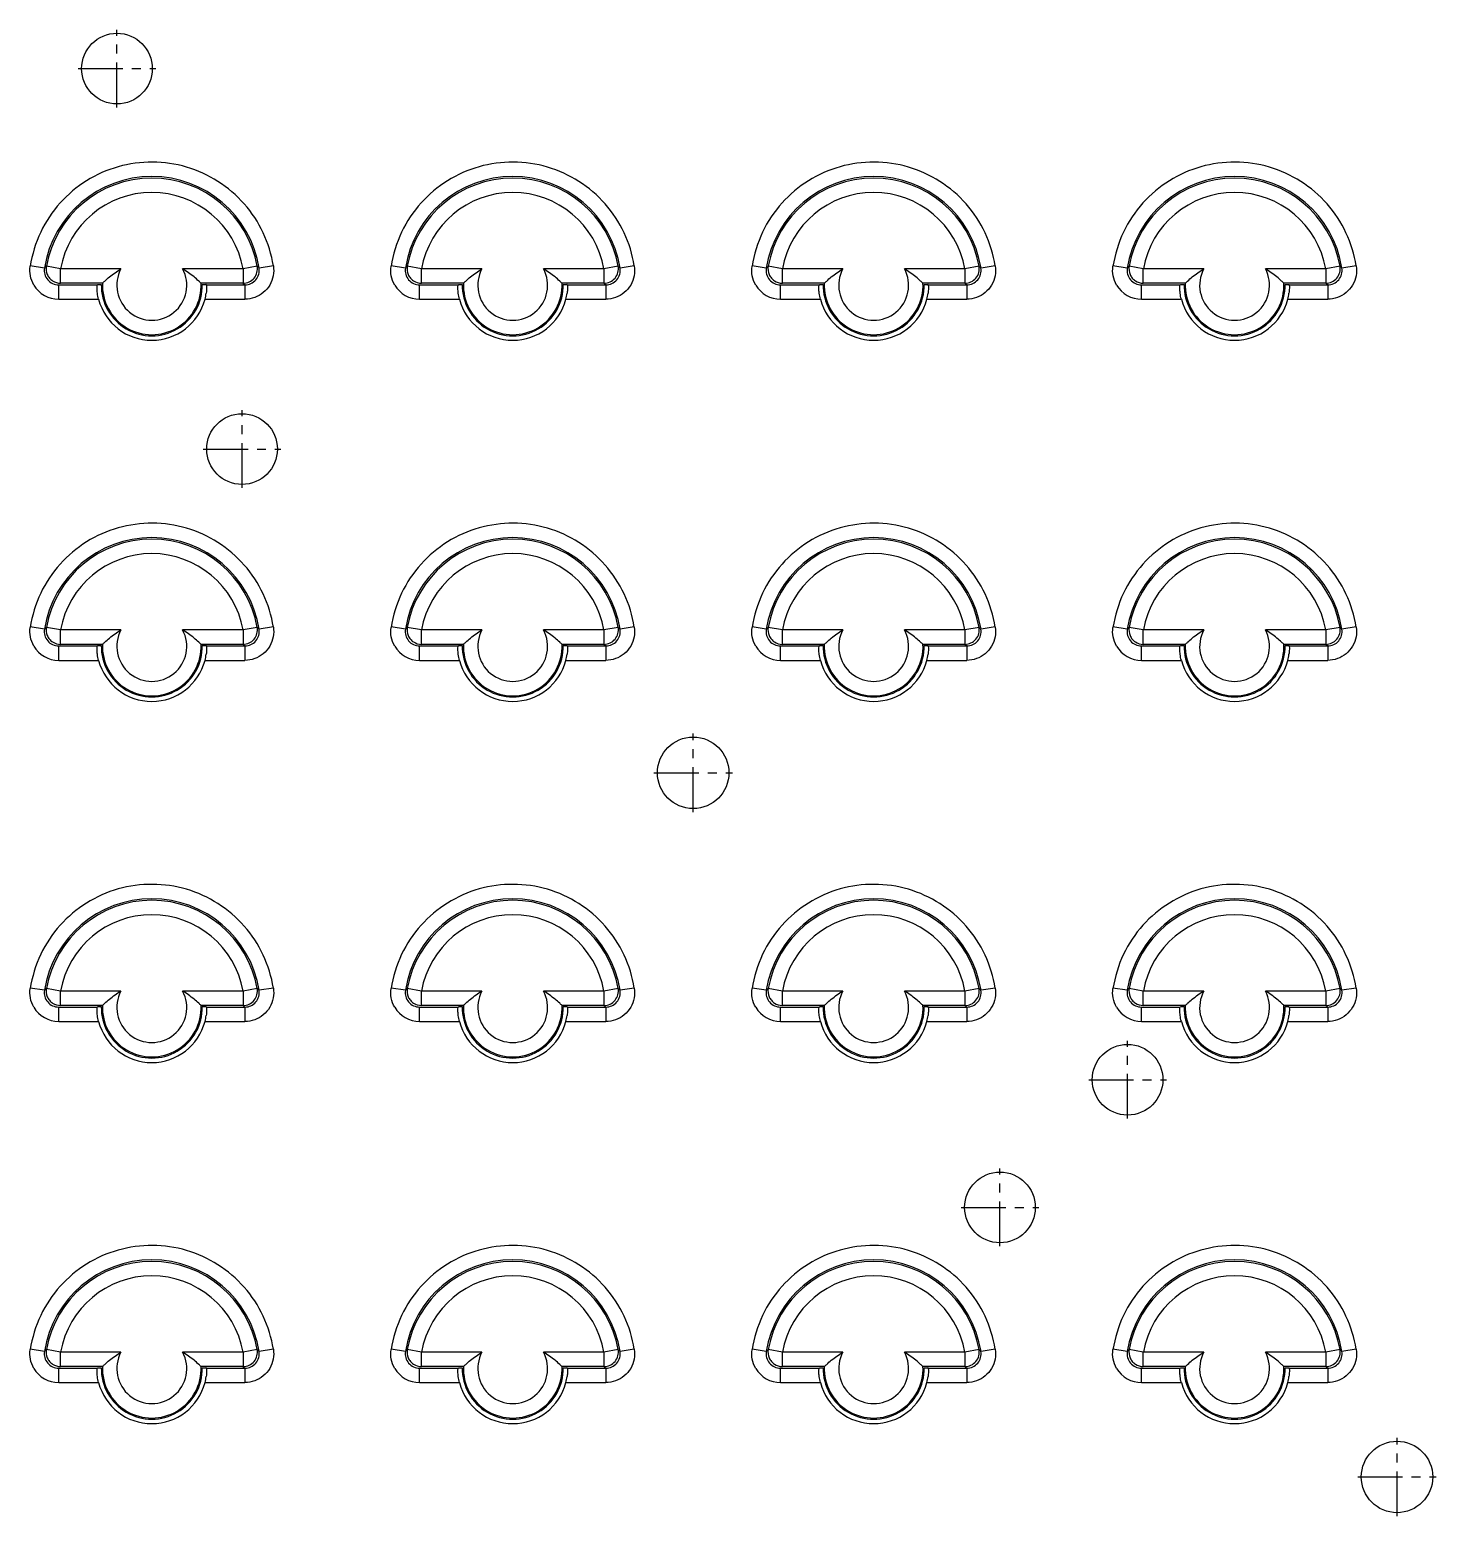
# Model space of a CAD drawing. Header units: millimetres. Extents: x 2151 to 2806, y 681 to 1136.
# Drawn here: x 2532.08 to 2571.05, y 880.51 to 921.67 of the extents above; entities that cross this region are included whole.
import ezdxf

# ---------------------------------------------------------------- set-up
doc = ezdxf.new("R2010")
doc.units = ezdxf.units.MM
doc.linetypes.add('CENTER', pattern=[50.8, 31.75, -6.35, 6.35, -6.35])

msp = doc.modelspace()

# ---------------------------------------------------------------- linework, layer by layer
at = {"color": 1, "linetype": 'CENTER', "ltscale": 0.039162}
for p, q in [((2534.498, 919.519), (2534.498, 921.673)), ((2533.421, 920.596), (2535.575, 920.596)), ((2537.963, 908.983), (2537.963, 911.137)), ((2536.886, 910.06), (2539.04, 910.06)), ((2550.463, 900.007), (2550.463, 902.184)), ((2549.374, 901.096), (2551.551, 901.096)), ((2562.498, 891.519), (2562.498, 893.673)), ((2561.421, 892.596), (2563.575, 892.596)), ((2558.963, 887.983), (2558.963, 890.137)), ((2557.886, 889.06), (2560.04, 889.06)), ((2569.963, 880.507), (2569.963, 882.684)), ((2568.874, 881.596), (2571.051, 881.596))]:
    msp.add_line(p, q, dxfattribs=at)
at = {"color": 7, "linetype": 'Continuous'}
for p, q in [((2532.489, 915.072), (2532.094, 915.136)), ((2532.934, 915.052), (2532.541, 915.123)), ((2538.385, 915.123), (2537.991, 915.052)), ((2538.831, 915.136), (2538.437, 915.072)), ((2542.489, 915.072), (2542.094, 915.136)), ((2542.934, 915.052), (2542.541, 915.123)), ((2548.385, 915.123), (2547.991, 915.052)), ((2548.831, 915.136), (2548.437, 915.072)), ((2552.489, 915.072), (2552.094, 915.136)), ((2552.934, 915.052), (2552.541, 915.123)), ((2558.385, 915.123), (2557.991, 915.052)), ((2558.831, 915.136), (2558.437, 915.072)), ((2562.489, 915.072), (2562.094, 915.136)), ((2562.934, 915.052), (2562.541, 915.123)), ((2568.385, 915.123), (2567.991, 915.052)), ((2568.831, 915.136), (2568.437, 915.072)), ((2532.934, 914.652), (2532.934, 915.052)), ((2534.608, 915.052), (2532.934, 915.052)), ((2537.99, 915.052), (2536.317, 915.052)), ((2537.991, 915.052), (2537.991, 914.652)), ((2542.934, 914.652), (2542.934, 915.052)), ((2544.608, 915.052), (2542.934, 915.052)), ((2547.99, 915.052), (2546.317, 915.052)), ((2547.991, 915.052), (2547.991, 914.652)), ((2552.934, 914.652), (2552.934, 915.052)), ((2554.608, 915.052), (2552.934, 915.052)), ((2557.99, 915.052), (2556.317, 915.052)), ((2557.991, 915.052), (2557.991, 914.652)), ((2562.934, 914.652), (2562.934, 915.052)), ((2564.608, 915.052), (2562.934, 915.052)), ((2567.99, 915.052), (2566.317, 915.052)), ((2567.991, 915.052), (2567.991, 914.652)), ((2532.883, 914.21), (2532.883, 914.609)), ((2532.883, 914.609), (2533.952, 914.609)), ((2534.096, 914.652), (2532.934, 914.652)), ((2533.963, 914.62), (2534.063, 914.62)), ((2537.991, 914.652), (2536.83, 914.652)), ((2536.862, 914.62), (2536.962, 914.62)), ((2536.974, 914.609), (2538.042, 914.609)), ((2538.042, 914.609), (2538.042, 914.21)), ((2542.883, 914.21), (2542.883, 914.609)), ((2542.883, 914.609), (2543.952, 914.609)), ((2544.096, 914.652), (2542.934, 914.652)), ((2543.963, 914.62), (2544.063, 914.62)), ((2547.991, 914.652), (2546.83, 914.652)), ((2546.862, 914.62), (2546.962, 914.62)), ((2546.974, 914.609), (2548.042, 914.609)), ((2548.042, 914.609), (2548.042, 914.21)), ((2552.883, 914.21), (2552.883, 914.609)), ((2552.883, 914.609), (2553.952, 914.609)), ((2554.096, 914.652), (2552.934, 914.652)), ((2553.963, 914.62), (2554.063, 914.62)), ((2557.991, 914.652), (2556.83, 914.652)), ((2556.862, 914.62), (2556.962, 914.62)), ((2556.974, 914.609), (2558.042, 914.609)), ((2558.042, 914.609), (2558.042, 914.21)), ((2562.883, 914.21), (2562.883, 914.609)), ((2562.883, 914.609), (2563.952, 914.609)), ((2564.096, 914.652), (2562.934, 914.652)), ((2563.963, 914.62), (2564.063, 914.62)), ((2567.991, 914.652), (2566.83, 914.652)), ((2566.862, 914.62), (2566.962, 914.62)), ((2566.974, 914.609), (2568.042, 914.609)), ((2568.042, 914.609), (2568.042, 914.21)), ((2532.883, 914.21), (2533.988, 914.21)), ((2536.937, 914.21), (2538.042, 914.21)), ((2542.883, 914.21), (2543.988, 914.21)), ((2546.937, 914.21), (2548.042, 914.21)), ((2552.883, 914.21), (2553.988, 914.21)), ((2556.937, 914.21), (2558.042, 914.21)), ((2562.883, 914.21), (2563.988, 914.21)), ((2566.937, 914.21), (2568.042, 914.21)), ((2532.489, 905.072), (2532.094, 905.136)), ((2532.934, 905.052), (2532.541, 905.123)), ((2532.934, 904.652), (2532.934, 905.052)), ((2534.608, 905.052), (2532.934, 905.052)), ((2537.99, 905.052), (2536.317, 905.052)), ((2538.385, 905.123), (2537.991, 905.052)), ((2537.991, 905.052), (2537.991, 904.652)), ((2538.831, 905.136), (2538.437, 905.072)), ((2542.489, 905.072), (2542.094, 905.136)), ((2542.934, 905.052), (2542.541, 905.123)), ((2542.934, 904.652), (2542.934, 905.052)), ((2544.608, 905.052), (2542.934, 905.052)), ((2547.99, 905.052), (2546.317, 905.052)), ((2548.385, 905.123), (2547.991, 905.052)), ((2547.991, 905.052), (2547.991, 904.652)), ((2548.831, 905.136), (2548.437, 905.072)), ((2552.489, 905.072), (2552.094, 905.136)), ((2552.934, 905.052), (2552.541, 905.123)), ((2552.934, 904.652), (2552.934, 905.052)), ((2554.608, 905.052), (2552.934, 905.052)), ((2557.99, 905.052), (2556.317, 905.052)), ((2558.385, 905.123), (2557.991, 905.052)), ((2557.991, 905.052), (2557.991, 904.652)), ((2558.831, 905.136), (2558.437, 905.072)), ((2562.489, 905.072), (2562.094, 905.136)), ((2562.934, 905.052), (2562.541, 905.123)), ((2562.934, 904.652), (2562.934, 905.052)), ((2564.608, 905.052), (2562.934, 905.052)), ((2567.99, 905.052), (2566.317, 905.052)), ((2568.385, 905.123), (2567.991, 905.052)), ((2567.991, 905.052), (2567.991, 904.652)), ((2568.831, 905.136), (2568.437, 905.072)), ((2532.883, 904.21), (2532.883, 904.609)), ((2532.883, 904.609), (2533.952, 904.609)), ((2534.096, 904.652), (2532.934, 904.652)), ((2533.963, 904.62), (2534.063, 904.62)), ((2537.991, 904.652), (2536.83, 904.652)), ((2536.862, 904.62), (2536.962, 904.62)), ((2536.974, 904.609), (2538.042, 904.609)), ((2538.042, 904.609), (2538.042, 904.21)), ((2542.883, 904.21), (2542.883, 904.609)), ((2542.883, 904.609), (2543.952, 904.609)), ((2544.096, 904.652), (2542.934, 904.652)), ((2543.963, 904.62), (2544.063, 904.62)), ((2547.991, 904.652), (2546.83, 904.652)), ((2546.862, 904.62), (2546.962, 904.62)), ((2546.974, 904.609), (2548.042, 904.609)), ((2548.042, 904.609), (2548.042, 904.21)), ((2552.883, 904.21), (2552.883, 904.609)), ((2552.883, 904.609), (2553.952, 904.609)), ((2554.096, 904.652), (2552.934, 904.652)), ((2553.963, 904.62), (2554.063, 904.62)), ((2557.991, 904.652), (2556.83, 904.652)), ((2556.862, 904.62), (2556.962, 904.62)), ((2556.974, 904.609), (2558.042, 904.609)), ((2558.042, 904.609), (2558.042, 904.21)), ((2562.883, 904.21), (2562.883, 904.609)), ((2562.883, 904.609), (2563.952, 904.609)), ((2564.096, 904.652), (2562.934, 904.652)), ((2563.963, 904.62), (2564.063, 904.62)), ((2567.991, 904.652), (2566.83, 904.652)), ((2566.862, 904.62), (2566.962, 904.62)), ((2566.974, 904.609), (2568.042, 904.609)), ((2568.042, 904.609), (2568.042, 904.21)), ((2532.883, 904.21), (2533.988, 904.21)), ((2536.937, 904.21), (2538.042, 904.21)), ((2542.883, 904.21), (2543.988, 904.21)), ((2546.937, 904.21), (2548.042, 904.21)), ((2552.883, 904.21), (2553.988, 904.21)), ((2556.937, 904.21), (2558.042, 904.21)), ((2562.883, 904.21), (2563.988, 904.21)), ((2566.937, 904.21), (2568.042, 904.21)), ((2532.489, 895.072), (2532.094, 895.136)), ((2532.934, 895.052), (2532.541, 895.123)), ((2532.934, 894.652), (2532.934, 895.052)), ((2534.608, 895.052), (2532.934, 895.052)), ((2537.99, 895.052), (2536.317, 895.052)), ((2538.385, 895.123), (2537.991, 895.052)), ((2537.991, 895.052), (2537.991, 894.652)), ((2538.831, 895.136), (2538.437, 895.072)), ((2542.489, 895.072), (2542.094, 895.136)), ((2542.934, 895.052), (2542.541, 895.123)), ((2542.934, 894.652), (2542.934, 895.052)), ((2544.608, 895.052), (2542.934, 895.052)), ((2547.99, 895.052), (2546.317, 895.052)), ((2548.385, 895.123), (2547.991, 895.052)), ((2547.991, 895.052), (2547.991, 894.652)), ((2548.831, 895.136), (2548.437, 895.072)), ((2552.489, 895.072), (2552.094, 895.136)), ((2552.934, 895.052), (2552.541, 895.123)), ((2552.934, 894.652), (2552.934, 895.052)), ((2554.608, 895.052), (2552.934, 895.052)), ((2557.99, 895.052), (2556.317, 895.052)), ((2558.385, 895.123), (2557.991, 895.052)), ((2557.991, 895.052), (2557.991, 894.652)), ((2558.831, 895.136), (2558.437, 895.072)), ((2562.489, 895.072), (2562.094, 895.136)), ((2562.934, 895.052), (2562.541, 895.123)), ((2562.934, 894.652), (2562.934, 895.052)), ((2564.608, 895.052), (2562.934, 895.052)), ((2567.99, 895.052), (2566.317, 895.052)), ((2568.385, 895.123), (2567.991, 895.052)), ((2567.991, 895.052), (2567.991, 894.652)), ((2568.831, 895.136), (2568.437, 895.072)), ((2532.883, 894.21), (2532.883, 894.609)), ((2532.883, 894.609), (2533.952, 894.609)), ((2534.096, 894.652), (2532.934, 894.652)), ((2533.963, 894.62), (2534.063, 894.62)), ((2537.991, 894.652), (2536.83, 894.652)), ((2536.862, 894.62), (2536.962, 894.62)), ((2536.974, 894.609), (2538.042, 894.609)), ((2538.042, 894.609), (2538.042, 894.21)), ((2542.883, 894.21), (2542.883, 894.609)), ((2542.883, 894.609), (2543.952, 894.609)), ((2544.096, 894.652), (2542.934, 894.652)), ((2543.963, 894.62), (2544.063, 894.62)), ((2547.991, 894.652), (2546.83, 894.652)), ((2546.862, 894.62), (2546.962, 894.62)), ((2546.974, 894.609), (2548.042, 894.609)), ((2548.042, 894.609), (2548.042, 894.21)), ((2552.883, 894.21), (2552.883, 894.609)), ((2552.883, 894.609), (2553.952, 894.609)), ((2554.096, 894.652), (2552.934, 894.652)), ((2553.963, 894.62), (2554.063, 894.62)), ((2557.991, 894.652), (2556.83, 894.652)), ((2556.862, 894.62), (2556.962, 894.62)), ((2556.974, 894.609), (2558.042, 894.609)), ((2558.042, 894.609), (2558.042, 894.21)), ((2562.883, 894.21), (2562.883, 894.609)), ((2562.883, 894.609), (2563.952, 894.609)), ((2564.096, 894.652), (2562.934, 894.652)), ((2563.963, 894.62), (2564.063, 894.62)), ((2567.991, 894.652), (2566.83, 894.652)), ((2566.862, 894.62), (2566.962, 894.62)), ((2566.974, 894.609), (2568.042, 894.609)), ((2568.042, 894.609), (2568.042, 894.21)), ((2532.883, 894.21), (2533.988, 894.21)), ((2536.937, 894.21), (2538.042, 894.21)), ((2542.883, 894.21), (2543.988, 894.21)), ((2546.937, 894.21), (2548.042, 894.21)), ((2552.883, 894.21), (2553.988, 894.21)), ((2556.937, 894.21), (2558.042, 894.21)), ((2562.883, 894.21), (2563.988, 894.21)), ((2566.937, 894.21), (2568.042, 894.21)), ((2532.489, 885.072), (2532.094, 885.136)), ((2532.934, 885.052), (2532.541, 885.123)), ((2538.385, 885.123), (2537.991, 885.052)), ((2538.831, 885.136), (2538.437, 885.072)), ((2542.489, 885.072), (2542.094, 885.136)), ((2542.934, 885.052), (2542.541, 885.123)), ((2548.385, 885.123), (2547.991, 885.052)), ((2548.831, 885.136), (2548.437, 885.072)), ((2552.489, 885.072), (2552.094, 885.136)), ((2552.934, 885.052), (2552.541, 885.123)), ((2558.385, 885.123), (2557.991, 885.052)), ((2558.831, 885.136), (2558.437, 885.072)), ((2562.489, 885.072), (2562.094, 885.136)), ((2562.934, 885.052), (2562.541, 885.123)), ((2568.385, 885.123), (2567.991, 885.052)), ((2568.831, 885.136), (2568.437, 885.072)), ((2532.934, 884.652), (2532.934, 885.052)), ((2534.608, 885.052), (2532.934, 885.052)), ((2534.096, 884.652), (2532.934, 884.652)), ((2537.99, 885.052), (2536.317, 885.052)), ((2537.991, 884.652), (2536.83, 884.652)), ((2537.991, 885.052), (2537.991, 884.652)), ((2542.934, 884.652), (2542.934, 885.052)), ((2544.608, 885.052), (2542.934, 885.052)), ((2544.096, 884.652), (2542.934, 884.652)), ((2547.99, 885.052), (2546.317, 885.052)), ((2547.991, 884.652), (2546.83, 884.652)), ((2547.991, 885.052), (2547.991, 884.652)), ((2552.934, 884.652), (2552.934, 885.052)), ((2554.608, 885.052), (2552.934, 885.052)), ((2554.096, 884.652), (2552.934, 884.652)), ((2557.99, 885.052), (2556.317, 885.052)), ((2557.991, 884.652), (2556.83, 884.652)), ((2557.991, 885.052), (2557.991, 884.652)), ((2562.934, 884.652), (2562.934, 885.052)), ((2564.608, 885.052), (2562.934, 885.052)), ((2564.096, 884.652), (2562.934, 884.652)), ((2567.99, 885.052), (2566.317, 885.052)), ((2567.991, 884.652), (2566.83, 884.652)), ((2567.991, 885.052), (2567.991, 884.652)), ((2532.883, 884.21), (2532.883, 884.609)), ((2532.883, 884.609), (2533.952, 884.609)), ((2533.963, 884.62), (2534.063, 884.62)), ((2536.862, 884.62), (2536.962, 884.62)), ((2536.974, 884.609), (2538.042, 884.609)), ((2538.042, 884.609), (2538.042, 884.21)), ((2542.883, 884.21), (2542.883, 884.609)), ((2542.883, 884.609), (2543.952, 884.609)), ((2543.963, 884.62), (2544.063, 884.62)), ((2546.862, 884.62), (2546.962, 884.62)), ((2546.974, 884.609), (2548.042, 884.609)), ((2548.042, 884.609), (2548.042, 884.21)), ((2552.883, 884.21), (2552.883, 884.609)), ((2552.883, 884.609), (2553.952, 884.609)), ((2553.963, 884.62), (2554.063, 884.62)), ((2556.862, 884.62), (2556.962, 884.62)), ((2556.974, 884.609), (2558.042, 884.609)), ((2558.042, 884.609), (2558.042, 884.21)), ((2562.883, 884.21), (2562.883, 884.609)), ((2562.883, 884.609), (2563.952, 884.609)), ((2563.963, 884.62), (2564.063, 884.62)), ((2566.862, 884.62), (2566.962, 884.62)), ((2566.974, 884.609), (2568.042, 884.609)), ((2568.042, 884.609), (2568.042, 884.21)), ((2532.883, 884.21), (2533.988, 884.21)), ((2536.937, 884.21), (2538.042, 884.21)), ((2542.883, 884.21), (2543.988, 884.21)), ((2546.937, 884.21), (2548.042, 884.21)), ((2552.883, 884.21), (2553.988, 884.21)), ((2556.937, 884.21), (2558.042, 884.21)), ((2562.883, 884.21), (2563.988, 884.21)), ((2566.937, 884.21), (2568.042, 884.21))]:
    msp.add_line(p, q, dxfattribs=at)
for centre in [(2534.498, 920.596), (2537.963, 910.06), (2562.498, 892.596), (2558.963, 889.06)]:
    msp.add_circle(centre, 0.979, dxfattribs=at)
at = {"color": 3, "linetype": 'Continuous'}
for centre in [(2550.463, 901.096), (2569.963, 881.596)]:
    msp.add_circle(centre, 0.99, dxfattribs=at)
at = {"color": 7, "linetype": 'Continuous'}
for centre, radius, start, end in [((2535.463, 914.596), 3.012, 9.1024, 170.8976), ((2545.463, 914.596), 3.012, 9.1024, 170.8976), ((2555.463, 914.596), 3.012, 9.1024, 170.8976), ((2565.463, 914.596), 3.012, 9.1024, 170.8976), ((2535.463, 914.596), 2.969, 10.2257, 169.7742), ((2545.463, 914.596), 2.969, 10.2257, 169.7742), ((2555.463, 914.596), 2.969, 10.2257, 169.7742), ((2565.463, 914.596), 2.969, 10.2257, 169.7742), ((2535.463, 914.596), 2.569, 10.2285, 169.7732), ((2545.463, 914.596), 2.569, 10.2285, 169.7732), ((2555.463, 914.596), 2.569, 10.2285, 169.7732), ((2565.463, 914.596), 2.569, 10.2285, 169.7732), ((2537.946, 909.504), 7.797, 133.8922, 134.426), ((2537.99, 915.053), 0.4, 270.104, 10.1219), ((2533.102, 909.63), 7.621, 45.5706, 46.1167), ((2547.946, 909.504), 7.797, 133.8922, 134.426), ((2547.99, 915.053), 0.4, 270.104, 10.1219), ((2543.102, 909.63), 7.621, 45.5706, 46.1167), ((2557.946, 909.504), 7.797, 133.8922, 134.426), ((2557.99, 915.053), 0.4, 270.104, 10.1219), ((2553.102, 909.63), 7.621, 45.5706, 46.1167), ((2567.946, 909.504), 7.797, 133.8922, 134.426), ((2567.99, 915.053), 0.4, 270.104, 10.1219), ((2563.102, 909.63), 7.621, 45.5706, 46.1167), ((2532.882, 915.008), 0.399, 170.8764, 270.1536), ((2535.463, 914.596), 0.968, 151.8984, 28.1016), ((2538.043, 915.008), 0.399, 269.8554, 9.2464), ((2542.882, 915.008), 0.399, 170.8764, 270.1536), ((2545.463, 914.596), 0.968, 151.8984, 28.1016), ((2548.043, 915.008), 0.399, 269.8554, 9.2464), ((2552.882, 915.008), 0.399, 170.8764, 270.1536), ((2555.463, 914.596), 0.968, 151.8984, 28.1016), ((2558.043, 915.008), 0.399, 269.8554, 9.2464), ((2562.882, 915.008), 0.399, 170.8764, 270.1536), ((2565.463, 914.596), 0.968, 151.8984, 28.1016), ((2568.043, 915.008), 0.399, 269.8554, 9.2464), ((2532.884, 915.01), 0.8, 210.5745, 269.9782), ((2535.463, 914.596), 1.4, 178.9995, 1.0005), ((2535.463, 914.596), 1.368, 177.6389, 2.3611), ((2535.662, 914.545), 1.319, 345.2528, 352.688), ((2533.995, 911.604), 4.232, 45.2554, 45.4667), ((2533.525, 909.31), 6.963, 49.5552, 50.1022), ((2542.884, 915.01), 0.8, 210.5745, 269.9782), ((2545.463, 914.596), 1.4, 178.9995, 1.0005), ((2545.463, 914.596), 1.368, 177.6389, 2.3611), ((2545.662, 914.545), 1.319, 345.2528, 352.688), ((2543.995, 911.604), 4.232, 45.2554, 45.4667), ((2543.525, 909.31), 6.963, 49.5552, 50.1022), ((2552.884, 915.01), 0.8, 210.5745, 269.9782), ((2555.463, 914.596), 1.4, 178.9995, 1.0005), ((2555.463, 914.596), 1.368, 177.6389, 2.3611), ((2555.662, 914.545), 1.319, 345.2528, 352.688), ((2553.995, 911.604), 4.232, 45.2554, 45.4667), ((2553.525, 909.31), 6.963, 49.5552, 50.1022), ((2562.884, 915.01), 0.8, 210.5745, 269.9782), ((2565.463, 914.596), 1.4, 178.9995, 1.0005), ((2565.463, 914.596), 1.368, 177.6389, 2.3611), ((2565.662, 914.545), 1.319, 345.2528, 352.688), ((2563.995, 911.604), 4.232, 45.2554, 45.4667), ((2563.525, 909.31), 6.963, 49.5552, 50.1022), ((2535.463, 914.596), 1.524, 194.6781, 345.3219), ((2545.463, 914.596), 1.524, 194.6781, 345.3219), ((2555.463, 914.596), 1.524, 194.6781, 345.3219), ((2565.463, 914.596), 1.524, 194.6781, 345.3219), ((2535.463, 904.596), 3.012, 9.1024, 170.8976), ((2535.463, 904.596), 2.969, 10.2257, 169.7742), ((2545.463, 904.596), 3.012, 9.1024, 170.8976), ((2545.463, 904.596), 2.969, 10.2257, 169.7742), ((2555.463, 904.596), 3.012, 9.1024, 170.8976), ((2555.463, 904.596), 2.969, 10.2257, 169.7742), ((2565.463, 904.596), 3.012, 9.1024, 170.8976), ((2565.463, 904.596), 2.969, 10.2257, 169.7742), ((2535.463, 904.596), 2.569, 10.2285, 169.7732), ((2545.463, 904.596), 2.569, 10.2285, 169.7732), ((2555.463, 904.596), 2.569, 10.2285, 169.7732), ((2565.463, 904.596), 2.569, 10.2285, 169.7732), ((2532.882, 905.008), 0.399, 170.8764, 270.1536), ((2537.946, 899.504), 7.797, 133.8922, 134.426), ((2535.463, 904.596), 0.968, 151.8984, 28.1016), ((2537.99, 905.053), 0.4, 270.104, 10.1219), ((2538.043, 905.008), 0.399, 269.8554, 9.2464), ((2533.102, 899.63), 7.621, 45.5706, 46.1167), ((2542.882, 905.008), 0.399, 170.8764, 270.1536), ((2547.946, 899.504), 7.797, 133.8922, 134.426), ((2545.463, 904.596), 0.968, 151.8984, 28.1016), ((2547.99, 905.053), 0.4, 270.104, 10.1219), ((2548.043, 905.008), 0.399, 269.8554, 9.2464), ((2543.102, 899.63), 7.621, 45.5706, 46.1167), ((2552.882, 905.008), 0.399, 170.8764, 270.1536), ((2557.946, 899.504), 7.797, 133.8922, 134.426), ((2555.463, 904.596), 0.968, 151.8984, 28.1016), ((2557.99, 905.053), 0.4, 270.104, 10.1219), ((2558.043, 905.008), 0.399, 269.8554, 9.2464), ((2553.102, 899.63), 7.621, 45.5706, 46.1167), ((2562.882, 905.008), 0.399, 170.8764, 270.1536), ((2567.946, 899.504), 7.797, 133.8922, 134.426), ((2565.463, 904.596), 0.968, 151.8984, 28.1016), ((2567.99, 905.053), 0.4, 270.104, 10.1219), ((2568.043, 905.008), 0.399, 269.8554, 9.2464), ((2563.102, 899.63), 7.621, 45.5706, 46.1167), ((2532.884, 905.01), 0.8, 210.5745, 269.9782), ((2535.463, 904.596), 1.4, 178.9995, 1.0005), ((2535.463, 904.596), 1.368, 177.6389, 2.3611), ((2533.995, 901.604), 4.232, 45.2554, 45.4667), ((2533.525, 899.31), 6.963, 49.5552, 50.1022), ((2542.884, 905.01), 0.8, 210.5745, 269.9782), ((2545.463, 904.596), 1.4, 178.9995, 1.0005), ((2545.463, 904.596), 1.368, 177.6389, 2.3611), ((2543.995, 901.604), 4.232, 45.2554, 45.4667), ((2543.525, 899.31), 6.963, 49.5552, 50.1022), ((2552.884, 905.01), 0.8, 210.5745, 269.9782), ((2555.463, 904.596), 1.4, 178.9995, 1.0005), ((2555.463, 904.596), 1.368, 177.6389, 2.3611), ((2553.995, 901.604), 4.232, 45.2554, 45.4667), ((2553.525, 899.31), 6.963, 49.5552, 50.1022), ((2562.884, 905.01), 0.8, 210.5745, 269.9782), ((2565.463, 904.596), 1.4, 178.9995, 1.0005), ((2565.463, 904.596), 1.368, 177.6389, 2.3611), ((2563.995, 901.604), 4.232, 45.2554, 45.4667), ((2563.525, 899.31), 6.963, 49.5552, 50.1022), ((2535.463, 904.596), 1.524, 194.6781, 345.3219), ((2535.662, 904.545), 1.319, 345.2528, 352.688), ((2545.463, 904.596), 1.524, 194.6781, 345.3219), ((2545.662, 904.545), 1.319, 345.2528, 352.688), ((2555.463, 904.596), 1.524, 194.6781, 345.3219), ((2555.662, 904.545), 1.319, 345.2528, 352.688), ((2565.463, 904.596), 1.524, 194.6781, 345.3219), ((2565.662, 904.545), 1.319, 345.2528, 352.688), ((2535.463, 894.596), 3.012, 9.1024, 170.8976), ((2535.463, 894.596), 2.969, 10.2257, 169.7742), ((2545.463, 894.596), 3.012, 9.1024, 170.8976), ((2545.463, 894.596), 2.969, 10.2257, 169.7742), ((2555.463, 894.596), 3.012, 9.1024, 170.8976), ((2555.463, 894.596), 2.969, 10.2257, 169.7742), ((2565.463, 894.596), 3.012, 9.1024, 170.8976), ((2565.463, 894.596), 2.969, 10.2257, 169.7742), ((2535.463, 894.596), 2.569, 10.2285, 169.7732), ((2545.463, 894.596), 2.569, 10.2285, 169.7732), ((2555.463, 894.596), 2.569, 10.2285, 169.7732), ((2565.463, 894.596), 2.569, 10.2285, 169.7732), ((2532.882, 895.008), 0.399, 170.8764, 270.1536), ((2538.009, 889.44), 7.887, 133.8931, 134.4208), ((2535.463, 894.596), 0.968, 151.8984, 28.1016), ((2537.99, 895.053), 0.4, 270.104, 10.1219), ((2538.043, 895.008), 0.399, 269.8554, 9.2464), ((2533.092, 889.62), 7.635, 45.5712, 46.1163), ((2542.882, 895.008), 0.399, 170.8764, 270.1536), ((2547.946, 889.504), 7.797, 133.8922, 134.426), ((2545.463, 894.596), 0.968, 151.8984, 28.1016), ((2547.99, 895.053), 0.4, 270.104, 10.1219), ((2548.043, 895.008), 0.399, 269.8554, 9.2464), ((2543.102, 889.63), 7.621, 45.5706, 46.1167), ((2552.882, 895.008), 0.399, 170.8764, 270.1536), ((2557.946, 889.504), 7.797, 133.8922, 134.426), ((2555.463, 894.596), 0.968, 151.8984, 28.1016), ((2557.99, 895.053), 0.4, 270.104, 10.1219), ((2558.043, 895.008), 0.399, 269.8554, 9.2464), ((2553.102, 889.63), 7.621, 45.5706, 46.1167), ((2562.882, 895.008), 0.399, 170.8764, 270.1536), ((2567.946, 889.504), 7.797, 133.8922, 134.426), ((2565.463, 894.596), 0.968, 151.8984, 28.1016), ((2567.99, 895.053), 0.4, 270.104, 10.1219), ((2568.043, 895.008), 0.399, 269.8554, 9.2464), ((2563.102, 889.63), 7.621, 45.5706, 46.1167), ((2532.884, 895.01), 0.8, 210.5744, 269.9782), ((2535.463, 894.596), 1.4, 178.9995, 1.0005), ((2535.463, 894.596), 1.368, 177.6389, 2.3611), ((2533.995, 891.604), 4.232, 45.2554, 45.4667), ((2533.529, 889.316), 6.956, 49.555, 50.1025), ((2542.884, 895.01), 0.8, 210.5745, 269.9782), ((2545.463, 894.596), 1.4, 178.9995, 1.0005), ((2545.463, 894.596), 1.368, 177.6389, 2.3611), ((2543.995, 891.604), 4.232, 45.2554, 45.4667), ((2543.525, 889.31), 6.963, 49.5552, 50.1022), ((2552.884, 895.01), 0.8, 210.5745, 269.9782), ((2555.463, 894.596), 1.4, 178.9995, 1.0005), ((2555.463, 894.596), 1.368, 177.6389, 2.3611), ((2553.995, 891.604), 4.232, 45.2554, 45.4667), ((2553.525, 889.31), 6.963, 49.5552, 50.1022), ((2562.884, 895.01), 0.8, 210.5745, 269.9782), ((2565.463, 894.596), 1.4, 178.9995, 1.0005), ((2565.463, 894.596), 1.368, 177.6389, 2.3611), ((2563.995, 891.604), 4.232, 45.2554, 45.4667), ((2563.525, 889.31), 6.963, 49.5552, 50.1022), ((2535.463, 894.596), 1.524, 194.6781, 345.3219), ((2535.662, 894.545), 1.319, 345.2528, 352.688), ((2545.463, 894.596), 1.524, 194.6781, 345.3219), ((2545.662, 894.545), 1.319, 345.2528, 352.688), ((2555.463, 894.596), 1.524, 194.6781, 345.3219), ((2555.662, 894.545), 1.319, 345.2528, 352.688), ((2565.463, 894.596), 1.524, 194.6781, 345.3219), ((2565.662, 894.545), 1.319, 345.2528, 352.688), ((2535.463, 884.596), 3.012, 9.1024, 170.8976), ((2535.463, 884.596), 2.969, 10.2257, 169.7742), ((2545.463, 884.596), 3.012, 9.1024, 170.8976), ((2545.463, 884.596), 2.969, 10.2257, 169.7742), ((2555.463, 884.596), 3.012, 9.1024, 170.8976), ((2555.463, 884.596), 2.969, 10.2257, 169.7742), ((2565.463, 884.596), 3.012, 9.1024, 170.8976), ((2565.463, 884.596), 2.969, 10.2257, 169.7742), ((2535.463, 884.596), 2.569, 10.2285, 169.7732), ((2545.463, 884.596), 2.569, 10.2285, 169.7732), ((2555.463, 884.596), 2.569, 10.2285, 169.7732), ((2565.463, 884.596), 2.569, 10.2285, 169.7732), ((2532.882, 885.008), 0.399, 170.8764, 270.1536), ((2538.009, 879.44), 7.887, 133.8931, 134.4208), ((2537.99, 885.053), 0.4, 270.104, 10.1219), ((2538.043, 885.008), 0.399, 269.8554, 9.2464), ((2533.092, 879.62), 7.635, 45.5712, 46.1163), ((2542.882, 885.008), 0.399, 170.8764, 270.1536), ((2547.946, 879.504), 7.797, 133.8922, 134.426), ((2547.99, 885.053), 0.4, 270.104, 10.1219), ((2548.043, 885.008), 0.399, 269.8554, 9.2464), ((2543.102, 879.63), 7.621, 45.5706, 46.1167), ((2552.882, 885.008), 0.399, 170.8764, 270.1536), ((2557.946, 879.504), 7.797, 133.8922, 134.426), ((2557.99, 885.053), 0.4, 270.104, 10.1219), ((2558.043, 885.008), 0.399, 269.8554, 9.2464), ((2553.102, 879.63), 7.621, 45.5706, 46.1167), ((2562.882, 885.008), 0.399, 170.8764, 270.1536), ((2567.946, 879.504), 7.797, 133.8922, 134.426), ((2567.99, 885.053), 0.4, 270.104, 10.1219), ((2568.043, 885.008), 0.399, 269.8554, 9.2464), ((2563.102, 879.63), 7.621, 45.5706, 46.1167), ((2535.463, 884.596), 1.368, 177.6389, 2.3611), ((2535.463, 884.596), 0.968, 151.8984, 28.1016), ((2533.529, 879.316), 6.956, 49.555, 50.1025), ((2545.463, 884.596), 1.368, 177.6389, 2.3611), ((2545.463, 884.596), 0.968, 151.8984, 28.1016), ((2543.525, 879.31), 6.963, 49.5552, 50.1022), ((2555.463, 884.596), 1.368, 177.6389, 2.3611), ((2555.463, 884.596), 0.968, 151.8984, 28.1016), ((2553.525, 879.31), 6.963, 49.5552, 50.1022), ((2565.463, 884.596), 1.368, 177.6389, 2.3611), ((2565.463, 884.596), 0.968, 151.8984, 28.1016), ((2563.525, 879.31), 6.963, 49.5552, 50.1022), ((2532.884, 885.01), 0.8, 210.5744, 269.9782), ((2535.463, 884.596), 1.4, 178.9995, 1.0005), ((2535.662, 884.545), 1.319, 345.2528, 352.688), ((2533.995, 881.604), 4.232, 45.2554, 45.4667), ((2542.884, 885.01), 0.8, 210.5745, 269.9782), ((2545.463, 884.596), 1.4, 178.9995, 1.0005), ((2545.662, 884.545), 1.319, 345.2528, 352.688), ((2543.995, 881.604), 4.232, 45.2554, 45.4667), ((2552.884, 885.01), 0.8, 210.5745, 269.9782), ((2555.463, 884.596), 1.4, 178.9995, 1.0005), ((2555.662, 884.545), 1.319, 345.2528, 352.688), ((2553.995, 881.604), 4.232, 45.2554, 45.4667), ((2562.884, 885.01), 0.8, 210.5745, 269.9782), ((2565.463, 884.596), 1.4, 178.9995, 1.0005), ((2565.662, 884.545), 1.319, 345.2528, 352.688), ((2563.995, 881.604), 4.232, 45.2554, 45.4667), ((2535.463, 884.596), 1.524, 194.6781, 345.3219), ((2545.463, 884.596), 1.524, 194.6781, 345.3219), ((2555.463, 884.596), 1.524, 194.6781, 345.3219), ((2565.463, 884.596), 1.524, 194.6781, 345.3219)]:
    msp.add_arc(centre, radius, start, end, dxfattribs=at)
for points, start_tangent, end_tangent in [([(2538.831, 915.133), (2538.549, 916.05), (2538.024, 916.85), (2537.297, 917.472), (2536.426, 917.869), (2535.479, 918.007), (2534.531, 917.878), (2533.656, 917.49), (2532.924, 916.875), (2532.385, 916.069), (2532.094, 915.121)], (-0.1582, 0.987407), (-0.1582, -0.987407)), ([(2548.831, 915.133), (2548.549, 916.05), (2548.024, 916.85), (2547.297, 917.472), (2546.426, 917.869), (2545.479, 918.007), (2544.531, 917.878), (2543.656, 917.49), (2542.924, 916.875), (2542.385, 916.069), (2542.094, 915.121)], (-0.1582, 0.987407), (-0.1582, -0.987407)), ([(2558.831, 915.133), (2558.549, 916.05), (2558.024, 916.85), (2557.297, 917.472), (2556.426, 917.869), (2555.479, 918.007), (2554.531, 917.878), (2553.656, 917.49), (2552.924, 916.875), (2552.385, 916.069), (2552.094, 915.121)], (-0.1582, 0.987407), (-0.1582, -0.987407)), ([(2568.831, 915.133), (2568.549, 916.05), (2568.024, 916.85), (2567.297, 917.472), (2566.426, 917.869), (2565.479, 918.007), (2564.531, 917.878), (2563.656, 917.49), (2562.924, 916.875), (2562.385, 916.069), (2562.094, 915.121)], (-0.1582, 0.987407), (-0.1582, -0.987407)), ([(2532.195, 914.603), (2532.098, 914.86), (2532.094, 915.121)], (-0.508458, 0.861087), (0.158023, 0.987435)), ([(2532.541, 915.123), (2532.567, 914.895), (2532.628, 914.796)], (-0.179302, -0.983794), (0.641293, -0.767296)), ([(2538.831, 915.133), (2538.827, 914.86), (2538.731, 914.603), (2538.551, 914.393), (2538.313, 914.257), (2538.042, 914.21)], (0.158024, -0.987435), (-1, -0.000075)), ([(2542.195, 914.603), (2542.098, 914.86), (2542.094, 915.121)], (-0.508458, 0.861087), (0.158023, 0.987435)), ([(2542.541, 915.123), (2542.567, 914.895), (2542.628, 914.796)], (-0.179302, -0.983794), (0.641293, -0.767296)), ([(2548.831, 915.133), (2548.827, 914.86), (2548.731, 914.603), (2548.551, 914.393), (2548.313, 914.257), (2548.042, 914.21)], (0.158024, -0.987435), (-1, -0.000075)), ([(2552.195, 914.603), (2552.098, 914.86), (2552.094, 915.121)], (-0.508458, 0.861087), (0.158023, 0.987435)), ([(2552.541, 915.123), (2552.567, 914.895), (2552.628, 914.796)], (-0.179302, -0.983794), (0.641293, -0.767296)), ([(2558.831, 915.133), (2558.827, 914.86), (2558.731, 914.603), (2558.551, 914.393), (2558.313, 914.257), (2558.042, 914.21)], (0.158024, -0.987435), (-1, -0.000075)), ([(2562.195, 914.603), (2562.098, 914.86), (2562.094, 915.121)], (-0.508458, 0.861087), (0.158023, 0.987435)), ([(2562.541, 915.123), (2562.567, 914.895), (2562.628, 914.796)], (-0.179302, -0.983794), (0.641293, -0.767296)), ([(2568.831, 915.133), (2568.827, 914.86), (2568.731, 914.603), (2568.551, 914.393), (2568.313, 914.257), (2568.042, 914.21)], (0.158024, -0.987435), (-1, -0.000075)), ([(2532.628, 914.796), (2532.714, 914.719), (2532.934, 914.652)], (0.641293, -0.767296), (0.999989, -0.004602)), ([(2534.096, 914.652), (2534.161, 914.713), (2534.29, 914.826), (2534.446, 914.945), (2534.608, 915.052)], (0.721525, 0.692388), (0.857623, 0.514278)), ([(2536.83, 914.652), (2536.764, 914.713), (2536.635, 914.826), (2536.479, 914.945), (2536.317, 915.052)], (-0.721525, 0.692388), (-0.857623, 0.514278)), ([(2542.628, 914.796), (2542.714, 914.719), (2542.934, 914.652)], (0.641293, -0.767296), (0.999989, -0.004602)), ([(2544.096, 914.652), (2544.161, 914.713), (2544.29, 914.826), (2544.446, 914.945), (2544.608, 915.052)], (0.721525, 0.692388), (0.857623, 0.514278)), ([(2546.83, 914.652), (2546.764, 914.713), (2546.635, 914.826), (2546.479, 914.945), (2546.317, 915.052)], (-0.721525, 0.692388), (-0.857623, 0.514278)), ([(2552.628, 914.796), (2552.714, 914.719), (2552.934, 914.652)], (0.641293, -0.767296), (0.999989, -0.004602)), ([(2554.096, 914.652), (2554.161, 914.713), (2554.29, 914.826), (2554.446, 914.945), (2554.608, 915.052)], (0.721525, 0.692388), (0.857623, 0.514278)), ([(2556.83, 914.652), (2556.764, 914.713), (2556.635, 914.826), (2556.479, 914.945), (2556.317, 915.052)], (-0.721525, 0.692388), (-0.857623, 0.514278)), ([(2562.628, 914.796), (2562.714, 914.719), (2562.934, 914.652)], (0.641293, -0.767296), (0.999989, -0.004602)), ([(2564.096, 914.652), (2564.161, 914.713), (2564.29, 914.826), (2564.446, 914.945), (2564.608, 915.052)], (0.721525, 0.692388), (0.857623, 0.514278)), ([(2566.83, 914.652), (2566.764, 914.713), (2566.635, 914.826), (2566.479, 914.945), (2566.317, 915.052)], (-0.721525, 0.692388), (-0.857623, 0.514278)), ([(2533.988, 914.21), (2533.955, 914.377), (2533.945, 914.515), (2533.949, 914.596)], (-0.253388, 0.967365), (0.12877, 0.991674)), ([(2533.949, 914.596), (2533.952, 914.609)], (0.12877, 0.991674), (0.710254, 0.703945)), ([(2536.977, 914.596), (2536.98, 914.515), (2536.97, 914.377)], (0.12877, -0.991674), (-0.125954, -0.992036)), ([(2543.988, 914.21), (2543.955, 914.377), (2543.945, 914.515), (2543.949, 914.596)], (-0.253388, 0.967365), (0.12877, 0.991674)), ([(2543.949, 914.596), (2543.952, 914.609)], (0.12877, 0.991674), (0.710254, 0.703945)), ([(2546.977, 914.596), (2546.98, 914.515), (2546.97, 914.377)], (0.12877, -0.991674), (-0.125954, -0.992036)), ([(2553.988, 914.21), (2553.955, 914.377), (2553.945, 914.515), (2553.949, 914.596)], (-0.253388, 0.967365), (0.12877, 0.991674)), ([(2553.949, 914.596), (2553.952, 914.609)], (0.12877, 0.991674), (0.710254, 0.703945)), ([(2556.977, 914.596), (2556.98, 914.515), (2556.97, 914.377)], (0.12877, -0.991674), (-0.125954, -0.992036)), ([(2563.988, 914.21), (2563.955, 914.377), (2563.945, 914.515), (2563.949, 914.596)], (-0.253388, 0.967365), (0.12877, 0.991674)), ([(2563.949, 914.596), (2563.952, 914.609)], (0.12877, 0.991674), (0.710254, 0.703945)), ([(2566.977, 914.596), (2566.98, 914.515), (2566.97, 914.377)], (0.12877, -0.991674), (-0.125954, -0.992036)), ([(2538.831, 905.133), (2538.549, 906.05), (2538.024, 906.85), (2537.297, 907.472), (2536.426, 907.869), (2535.479, 908.007), (2534.531, 907.878), (2533.656, 907.49), (2532.924, 906.875), (2532.385, 906.069), (2532.094, 905.121)], (-0.1582, 0.987407), (-0.1582, -0.987407)), ([(2548.831, 905.133), (2548.549, 906.05), (2548.024, 906.85), (2547.297, 907.472), (2546.426, 907.869), (2545.479, 908.007), (2544.531, 907.878), (2543.656, 907.49), (2542.924, 906.875), (2542.385, 906.069), (2542.094, 905.121)], (-0.1582, 0.987407), (-0.1582, -0.987407)), ([(2558.831, 905.133), (2558.549, 906.05), (2558.024, 906.85), (2557.297, 907.472), (2556.426, 907.869), (2555.479, 908.007), (2554.531, 907.878), (2553.656, 907.49), (2552.924, 906.875), (2552.385, 906.069), (2552.094, 905.121)], (-0.1582, 0.987407), (-0.1582, -0.987407)), ([(2568.831, 905.133), (2568.549, 906.05), (2568.024, 906.85), (2567.297, 907.472), (2566.426, 907.869), (2565.479, 908.007), (2564.531, 907.878), (2563.656, 907.49), (2562.924, 906.875), (2562.385, 906.069), (2562.094, 905.121)], (-0.1582, 0.987407), (-0.1582, -0.987407)), ([(2532.195, 904.603), (2532.098, 904.86), (2532.094, 905.121)], (-0.508458, 0.861087), (0.158023, 0.987435)), ([(2532.541, 905.123), (2532.567, 904.895), (2532.628, 904.796)], (-0.179302, -0.983794), (0.641293, -0.767296)), ([(2534.096, 904.652), (2534.161, 904.713), (2534.29, 904.826), (2534.446, 904.945), (2534.608, 905.052)], (0.721525, 0.692388), (0.857623, 0.514278)), ([(2536.83, 904.652), (2536.764, 904.713), (2536.635, 904.826), (2536.479, 904.945), (2536.317, 905.052)], (-0.721525, 0.692388), (-0.857623, 0.514278)), ([(2538.831, 905.133), (2538.827, 904.86), (2538.731, 904.603), (2538.551, 904.393), (2538.313, 904.257), (2538.042, 904.21)], (0.158024, -0.987435), (-1, -0.000075)), ([(2542.195, 904.603), (2542.098, 904.86), (2542.094, 905.121)], (-0.508458, 0.861087), (0.158023, 0.987435)), ([(2542.541, 905.123), (2542.567, 904.895), (2542.628, 904.796)], (-0.179302, -0.983794), (0.641293, -0.767296)), ([(2544.096, 904.652), (2544.161, 904.713), (2544.29, 904.826), (2544.446, 904.945), (2544.608, 905.052)], (0.721525, 0.692388), (0.857623, 0.514278)), ([(2546.83, 904.652), (2546.764, 904.713), (2546.635, 904.826), (2546.479, 904.945), (2546.317, 905.052)], (-0.721525, 0.692388), (-0.857623, 0.514278)), ([(2548.831, 905.133), (2548.827, 904.86), (2548.731, 904.603), (2548.551, 904.393), (2548.313, 904.257), (2548.042, 904.21)], (0.158024, -0.987435), (-1, -0.000075)), ([(2552.195, 904.603), (2552.098, 904.86), (2552.094, 905.121)], (-0.508458, 0.861087), (0.158023, 0.987435)), ([(2552.541, 905.123), (2552.567, 904.895), (2552.628, 904.796)], (-0.179302, -0.983794), (0.641293, -0.767296)), ([(2554.096, 904.652), (2554.161, 904.713), (2554.29, 904.826), (2554.446, 904.945), (2554.608, 905.052)], (0.721525, 0.692388), (0.857623, 0.514278)), ([(2556.83, 904.652), (2556.764, 904.713), (2556.635, 904.826), (2556.479, 904.945), (2556.317, 905.052)], (-0.721525, 0.692388), (-0.857623, 0.514278)), ([(2558.831, 905.133), (2558.827, 904.86), (2558.731, 904.603), (2558.551, 904.393), (2558.313, 904.257), (2558.042, 904.21)], (0.158024, -0.987435), (-1, -0.000075)), ([(2562.195, 904.603), (2562.098, 904.86), (2562.094, 905.121)], (-0.508458, 0.861087), (0.158023, 0.987435)), ([(2562.541, 905.123), (2562.567, 904.895), (2562.628, 904.796)], (-0.179302, -0.983794), (0.641293, -0.767296)), ([(2564.096, 904.652), (2564.161, 904.713), (2564.29, 904.826), (2564.446, 904.945), (2564.608, 905.052)], (0.721525, 0.692388), (0.857623, 0.514278)), ([(2566.83, 904.652), (2566.764, 904.713), (2566.635, 904.826), (2566.479, 904.945), (2566.317, 905.052)], (-0.721525, 0.692388), (-0.857623, 0.514278)), ([(2568.831, 905.133), (2568.827, 904.86), (2568.731, 904.603), (2568.551, 904.393), (2568.313, 904.257), (2568.042, 904.21)], (0.158024, -0.987435), (-1, -0.000075)), ([(2532.628, 904.796), (2532.714, 904.719), (2532.934, 904.652)], (0.641293, -0.767296), (0.999989, -0.004602)), ([(2533.988, 904.21), (2533.955, 904.377), (2533.945, 904.515), (2533.949, 904.596)], (-0.253388, 0.967365), (0.12877, 0.991674)), ([(2533.949, 904.596), (2533.952, 904.609)], (0.12877, 0.991674), (0.710254, 0.703945)), ([(2536.977, 904.596), (2536.98, 904.515), (2536.97, 904.377)], (0.12877, -0.991674), (-0.125954, -0.992036)), ([(2542.628, 904.796), (2542.714, 904.719), (2542.934, 904.652)], (0.641293, -0.767296), (0.999989, -0.004602)), ([(2543.988, 904.21), (2543.955, 904.377), (2543.945, 904.515), (2543.949, 904.596)], (-0.253388, 0.967365), (0.12877, 0.991674)), ([(2543.949, 904.596), (2543.952, 904.609)], (0.12877, 0.991674), (0.710254, 0.703945)), ([(2546.977, 904.596), (2546.98, 904.515), (2546.97, 904.377)], (0.12877, -0.991674), (-0.125954, -0.992036)), ([(2552.628, 904.796), (2552.714, 904.719), (2552.934, 904.652)], (0.641293, -0.767296), (0.999989, -0.004602)), ([(2553.988, 904.21), (2553.955, 904.377), (2553.945, 904.515), (2553.949, 904.596)], (-0.253388, 0.967365), (0.12877, 0.991674)), ([(2553.949, 904.596), (2553.952, 904.609)], (0.12877, 0.991674), (0.710254, 0.703945)), ([(2556.977, 904.596), (2556.98, 904.515), (2556.97, 904.377)], (0.12877, -0.991674), (-0.125954, -0.992036)), ([(2562.628, 904.796), (2562.714, 904.719), (2562.934, 904.652)], (0.641293, -0.767296), (0.999989, -0.004602)), ([(2563.988, 904.21), (2563.955, 904.377), (2563.945, 904.515), (2563.949, 904.596)], (-0.253388, 0.967365), (0.12877, 0.991674)), ([(2563.949, 904.596), (2563.952, 904.609)], (0.12877, 0.991674), (0.710254, 0.703945)), ([(2566.977, 904.596), (2566.98, 904.515), (2566.97, 904.377)], (0.12877, -0.991674), (-0.125954, -0.992036)), ([(2538.831, 895.133), (2538.549, 896.05), (2538.024, 896.85), (2537.297, 897.472), (2536.426, 897.869), (2535.479, 898.007), (2534.531, 897.878), (2533.656, 897.49), (2532.924, 896.875), (2532.385, 896.069), (2532.094, 895.121)], (-0.1582, 0.987407), (-0.1582, -0.987407)), ([(2548.831, 895.133), (2548.549, 896.05), (2548.024, 896.85), (2547.297, 897.472), (2546.426, 897.869), (2545.479, 898.007), (2544.531, 897.878), (2543.656, 897.49), (2542.924, 896.875), (2542.385, 896.069), (2542.094, 895.121)], (-0.1582, 0.987407), (-0.1582, -0.987407)), ([(2558.831, 895.133), (2558.549, 896.05), (2558.024, 896.85), (2557.297, 897.472), (2556.426, 897.869), (2555.479, 898.007), (2554.531, 897.878), (2553.656, 897.49), (2552.924, 896.875), (2552.385, 896.069), (2552.094, 895.121)], (-0.1582, 0.987407), (-0.1582, -0.987407)), ([(2568.831, 895.133), (2568.549, 896.05), (2568.024, 896.85), (2567.297, 897.472), (2566.426, 897.869), (2565.479, 898.007), (2564.531, 897.878), (2563.656, 897.49), (2562.924, 896.875), (2562.385, 896.069), (2562.094, 895.121)], (-0.1582, 0.987407), (-0.1582, -0.987407)), ([(2532.195, 894.603), (2532.098, 894.86), (2532.094, 895.121)], (-0.508455, 0.861088), (0.158023, 0.987435)), ([(2532.541, 895.123), (2532.567, 894.895), (2532.628, 894.796)], (-0.179302, -0.983794), (0.641293, -0.767296)), ([(2534.096, 894.652), (2534.161, 894.713), (2534.29, 894.826), (2534.446, 894.945), (2534.608, 895.052)], (0.721525, 0.692388), (0.857623, 0.514278)), ([(2536.83, 894.652), (2536.764, 894.713), (2536.635, 894.826), (2536.479, 894.945), (2536.317, 895.052)], (-0.721525, 0.692388), (-0.857623, 0.514278)), ([(2538.831, 895.133), (2538.827, 894.86), (2538.731, 894.603), (2538.551, 894.393), (2538.313, 894.257), (2538.042, 894.21)], (0.158024, -0.987435), (-1, -0.000075)), ([(2542.195, 894.603), (2542.098, 894.86), (2542.094, 895.121)], (-0.508458, 0.861087), (0.158023, 0.987435)), ([(2542.541, 895.123), (2542.567, 894.895), (2542.628, 894.796)], (-0.179302, -0.983794), (0.641293, -0.767296)), ([(2544.096, 894.652), (2544.161, 894.713), (2544.29, 894.826), (2544.446, 894.945), (2544.608, 895.052)], (0.721525, 0.692388), (0.857623, 0.514278)), ([(2546.83, 894.652), (2546.764, 894.713), (2546.635, 894.826), (2546.479, 894.945), (2546.317, 895.052)], (-0.721525, 0.692388), (-0.857623, 0.514278)), ([(2548.831, 895.133), (2548.827, 894.86), (2548.731, 894.603), (2548.551, 894.393), (2548.313, 894.257), (2548.042, 894.21)], (0.158024, -0.987435), (-1, -0.000075)), ([(2552.195, 894.603), (2552.098, 894.86), (2552.094, 895.121)], (-0.508458, 0.861087), (0.158023, 0.987435)), ([(2552.541, 895.123), (2552.567, 894.895), (2552.628, 894.796)], (-0.179302, -0.983794), (0.641293, -0.767296)), ([(2554.096, 894.652), (2554.161, 894.713), (2554.29, 894.826), (2554.446, 894.945), (2554.608, 895.052)], (0.721525, 0.692388), (0.857623, 0.514278)), ([(2556.83, 894.652), (2556.764, 894.713), (2556.635, 894.826), (2556.479, 894.945), (2556.317, 895.052)], (-0.721525, 0.692388), (-0.857623, 0.514278)), ([(2558.831, 895.133), (2558.827, 894.86), (2558.731, 894.603), (2558.551, 894.393), (2558.313, 894.257), (2558.042, 894.21)], (0.158024, -0.987435), (-1, -0.000075)), ([(2562.195, 894.603), (2562.098, 894.86), (2562.094, 895.121)], (-0.508458, 0.861087), (0.158023, 0.987435)), ([(2562.541, 895.123), (2562.567, 894.895), (2562.628, 894.796)], (-0.179302, -0.983794), (0.641293, -0.767296)), ([(2564.096, 894.652), (2564.161, 894.713), (2564.29, 894.826), (2564.446, 894.945), (2564.608, 895.052)], (0.721525, 0.692388), (0.857623, 0.514278)), ([(2566.83, 894.652), (2566.764, 894.713), (2566.635, 894.826), (2566.479, 894.945), (2566.317, 895.052)], (-0.721525, 0.692388), (-0.857623, 0.514278)), ([(2568.831, 895.133), (2568.827, 894.86), (2568.731, 894.603), (2568.551, 894.393), (2568.313, 894.257), (2568.042, 894.21)], (0.158024, -0.987435), (-1, -0.000075)), ([(2532.628, 894.796), (2532.714, 894.719), (2532.934, 894.652)], (0.641293, -0.767296), (0.999989, -0.004602)), ([(2533.988, 894.21), (2533.955, 894.377), (2533.945, 894.515), (2533.949, 894.596)], (-0.253388, 0.967365), (0.12877, 0.991674)), ([(2533.949, 894.596), (2533.952, 894.609)], (0.12877, 0.991674), (0.710254, 0.703945)), ([(2536.977, 894.596), (2536.98, 894.515), (2536.97, 894.377)], (0.12877, -0.991674), (-0.125954, -0.992036)), ([(2542.628, 894.796), (2542.714, 894.719), (2542.934, 894.652)], (0.641293, -0.767296), (0.999989, -0.004602)), ([(2543.988, 894.21), (2543.955, 894.377), (2543.945, 894.515), (2543.949, 894.596)], (-0.253388, 0.967365), (0.12877, 0.991674)), ([(2543.949, 894.596), (2543.952, 894.609)], (0.12877, 0.991674), (0.710254, 0.703945)), ([(2546.977, 894.596), (2546.98, 894.515), (2546.97, 894.377)], (0.12877, -0.991674), (-0.125954, -0.992036)), ([(2552.628, 894.796), (2552.714, 894.719), (2552.934, 894.652)], (0.641293, -0.767296), (0.999989, -0.004602)), ([(2553.988, 894.21), (2553.955, 894.377), (2553.945, 894.515), (2553.949, 894.596)], (-0.253388, 0.967365), (0.12877, 0.991674)), ([(2553.949, 894.596), (2553.952, 894.609)], (0.12877, 0.991674), (0.710254, 0.703945)), ([(2556.977, 894.596), (2556.98, 894.515), (2556.97, 894.377)], (0.12877, -0.991674), (-0.125954, -0.992036)), ([(2562.628, 894.796), (2562.714, 894.719), (2562.934, 894.652)], (0.641293, -0.767296), (0.999989, -0.004602)), ([(2563.988, 894.21), (2563.955, 894.377), (2563.945, 894.515), (2563.949, 894.596)], (-0.253388, 0.967365), (0.12877, 0.991674)), ([(2563.949, 894.596), (2563.952, 894.609)], (0.12877, 0.991674), (0.710254, 0.703945)), ([(2566.977, 894.596), (2566.98, 894.515), (2566.97, 894.377)], (0.12877, -0.991674), (-0.125954, -0.992036)), ([(2538.831, 885.133), (2538.549, 886.05), (2538.024, 886.85), (2537.297, 887.472), (2536.426, 887.869), (2535.479, 888.007), (2534.531, 887.878), (2533.656, 887.49), (2532.924, 886.875), (2532.385, 886.069), (2532.094, 885.121)], (-0.1582, 0.987407), (-0.1582, -0.987407)), ([(2548.831, 885.133), (2548.549, 886.05), (2548.024, 886.85), (2547.297, 887.472), (2546.426, 887.869), (2545.479, 888.007), (2544.531, 887.878), (2543.656, 887.49), (2542.924, 886.875), (2542.385, 886.069), (2542.094, 885.121)], (-0.1582, 0.987407), (-0.1582, -0.987407)), ([(2558.831, 885.133), (2558.549, 886.05), (2558.024, 886.85), (2557.297, 887.472), (2556.426, 887.869), (2555.479, 888.007), (2554.531, 887.878), (2553.656, 887.49), (2552.924, 886.875), (2552.385, 886.069), (2552.094, 885.121)], (-0.1582, 0.987407), (-0.1582, -0.987407)), ([(2568.831, 885.133), (2568.549, 886.05), (2568.024, 886.85), (2567.297, 887.472), (2566.426, 887.869), (2565.479, 888.007), (2564.531, 887.878), (2563.656, 887.49), (2562.924, 886.875), (2562.385, 886.069), (2562.094, 885.121)], (-0.1582, 0.987407), (-0.1582, -0.987407)), ([(2532.195, 884.603), (2532.098, 884.86), (2532.094, 885.121)], (-0.508455, 0.861088), (0.158023, 0.987435)), ([(2532.541, 885.123), (2532.567, 884.895), (2532.628, 884.796)], (-0.179302, -0.983794), (0.641293, -0.767296)), ([(2538.831, 885.133), (2538.827, 884.86), (2538.731, 884.603), (2538.551, 884.393), (2538.313, 884.257), (2538.042, 884.21)], (0.158024, -0.987435), (-1, -0.000075)), ([(2542.195, 884.603), (2542.098, 884.86), (2542.094, 885.121)], (-0.508458, 0.861087), (0.158023, 0.987435)), ([(2542.541, 885.123), (2542.567, 884.895), (2542.628, 884.796)], (-0.179302, -0.983794), (0.641293, -0.767296)), ([(2548.831, 885.133), (2548.827, 884.86), (2548.731, 884.603), (2548.551, 884.393), (2548.313, 884.257), (2548.042, 884.21)], (0.158024, -0.987435), (-1, -0.000075)), ([(2552.195, 884.603), (2552.098, 884.86), (2552.094, 885.121)], (-0.508458, 0.861087), (0.158023, 0.987435)), ([(2552.541, 885.123), (2552.567, 884.895), (2552.628, 884.796)], (-0.179302, -0.983794), (0.641293, -0.767296)), ([(2558.831, 885.133), (2558.827, 884.86), (2558.731, 884.603), (2558.551, 884.393), (2558.313, 884.257), (2558.042, 884.21)], (0.158024, -0.987435), (-1, -0.000075)), ([(2562.195, 884.603), (2562.098, 884.86), (2562.094, 885.121)], (-0.508458, 0.861087), (0.158023, 0.987435)), ([(2562.541, 885.123), (2562.567, 884.895), (2562.628, 884.796)], (-0.179302, -0.983794), (0.641293, -0.767296)), ([(2568.831, 885.133), (2568.827, 884.86), (2568.731, 884.603), (2568.551, 884.393), (2568.313, 884.257), (2568.042, 884.21)], (0.158024, -0.987435), (-1, -0.000075)), ([(2532.628, 884.796), (2532.714, 884.719), (2532.934, 884.652)], (0.641293, -0.767296), (0.999989, -0.004602)), ([(2534.096, 884.652), (2534.161, 884.713), (2534.29, 884.826), (2534.446, 884.945), (2534.608, 885.052)], (0.721525, 0.692388), (0.857623, 0.514278)), ([(2536.83, 884.652), (2536.764, 884.713), (2536.635, 884.826), (2536.479, 884.945), (2536.317, 885.052)], (-0.721525, 0.692388), (-0.857623, 0.514278)), ([(2542.628, 884.796), (2542.714, 884.719), (2542.934, 884.652)], (0.641293, -0.767296), (0.999989, -0.004602)), ([(2544.096, 884.652), (2544.161, 884.713), (2544.29, 884.826), (2544.446, 884.945), (2544.608, 885.052)], (0.721525, 0.692388), (0.857623, 0.514278)), ([(2546.83, 884.652), (2546.764, 884.713), (2546.635, 884.826), (2546.479, 884.945), (2546.317, 885.052)], (-0.721525, 0.692388), (-0.857623, 0.514278)), ([(2552.628, 884.796), (2552.714, 884.719), (2552.934, 884.652)], (0.641293, -0.767296), (0.999989, -0.004602)), ([(2554.096, 884.652), (2554.161, 884.713), (2554.29, 884.826), (2554.446, 884.945), (2554.608, 885.052)], (0.721525, 0.692388), (0.857623, 0.514278)), ([(2556.83, 884.652), (2556.764, 884.713), (2556.635, 884.826), (2556.479, 884.945), (2556.317, 885.052)], (-0.721525, 0.692388), (-0.857623, 0.514278)), ([(2562.628, 884.796), (2562.714, 884.719), (2562.934, 884.652)], (0.641293, -0.767296), (0.999989, -0.004602)), ([(2564.096, 884.652), (2564.161, 884.713), (2564.29, 884.826), (2564.446, 884.945), (2564.608, 885.052)], (0.721525, 0.692388), (0.857623, 0.514278)), ([(2566.83, 884.652), (2566.764, 884.713), (2566.635, 884.826), (2566.479, 884.945), (2566.317, 885.052)], (-0.721525, 0.692388), (-0.857623, 0.514278)), ([(2533.988, 884.21), (2533.955, 884.377), (2533.945, 884.515), (2533.949, 884.596)], (-0.253388, 0.967365), (0.12877, 0.991674)), ([(2533.949, 884.596), (2533.952, 884.609)], (0.12877, 0.991674), (0.710254, 0.703945)), ([(2536.977, 884.596), (2536.98, 884.515), (2536.97, 884.377)], (0.12877, -0.991674), (-0.125954, -0.992036)), ([(2543.988, 884.21), (2543.955, 884.377), (2543.945, 884.515), (2543.949, 884.596)], (-0.253388, 0.967365), (0.12877, 0.991674)), ([(2543.949, 884.596), (2543.952, 884.609)], (0.12877, 0.991674), (0.710254, 0.703945)), ([(2546.977, 884.596), (2546.98, 884.515), (2546.97, 884.377)], (0.12877, -0.991674), (-0.125954, -0.992036)), ([(2553.988, 884.21), (2553.955, 884.377), (2553.945, 884.515), (2553.949, 884.596)], (-0.253388, 0.967365), (0.12877, 0.991674)), ([(2553.949, 884.596), (2553.952, 884.609)], (0.12877, 0.991674), (0.710254, 0.703945)), ([(2556.977, 884.596), (2556.98, 884.515), (2556.97, 884.377)], (0.12877, -0.991674), (-0.125954, -0.992036)), ([(2563.988, 884.21), (2563.955, 884.377), (2563.945, 884.515), (2563.949, 884.596)], (-0.253388, 0.967365), (0.12877, 0.991674)), ([(2563.949, 884.596), (2563.952, 884.609)], (0.12877, 0.991674), (0.710254, 0.703945)), ([(2566.977, 884.596), (2566.98, 884.515), (2566.97, 884.377)], (0.12877, -0.991674), (-0.125954, -0.992036))]:
    msp.add_spline(points, degree=3, dxfattribs=dict(at, start_tangent=start_tangent, end_tangent=end_tangent))

doc.saveas('drawing.dxf')
